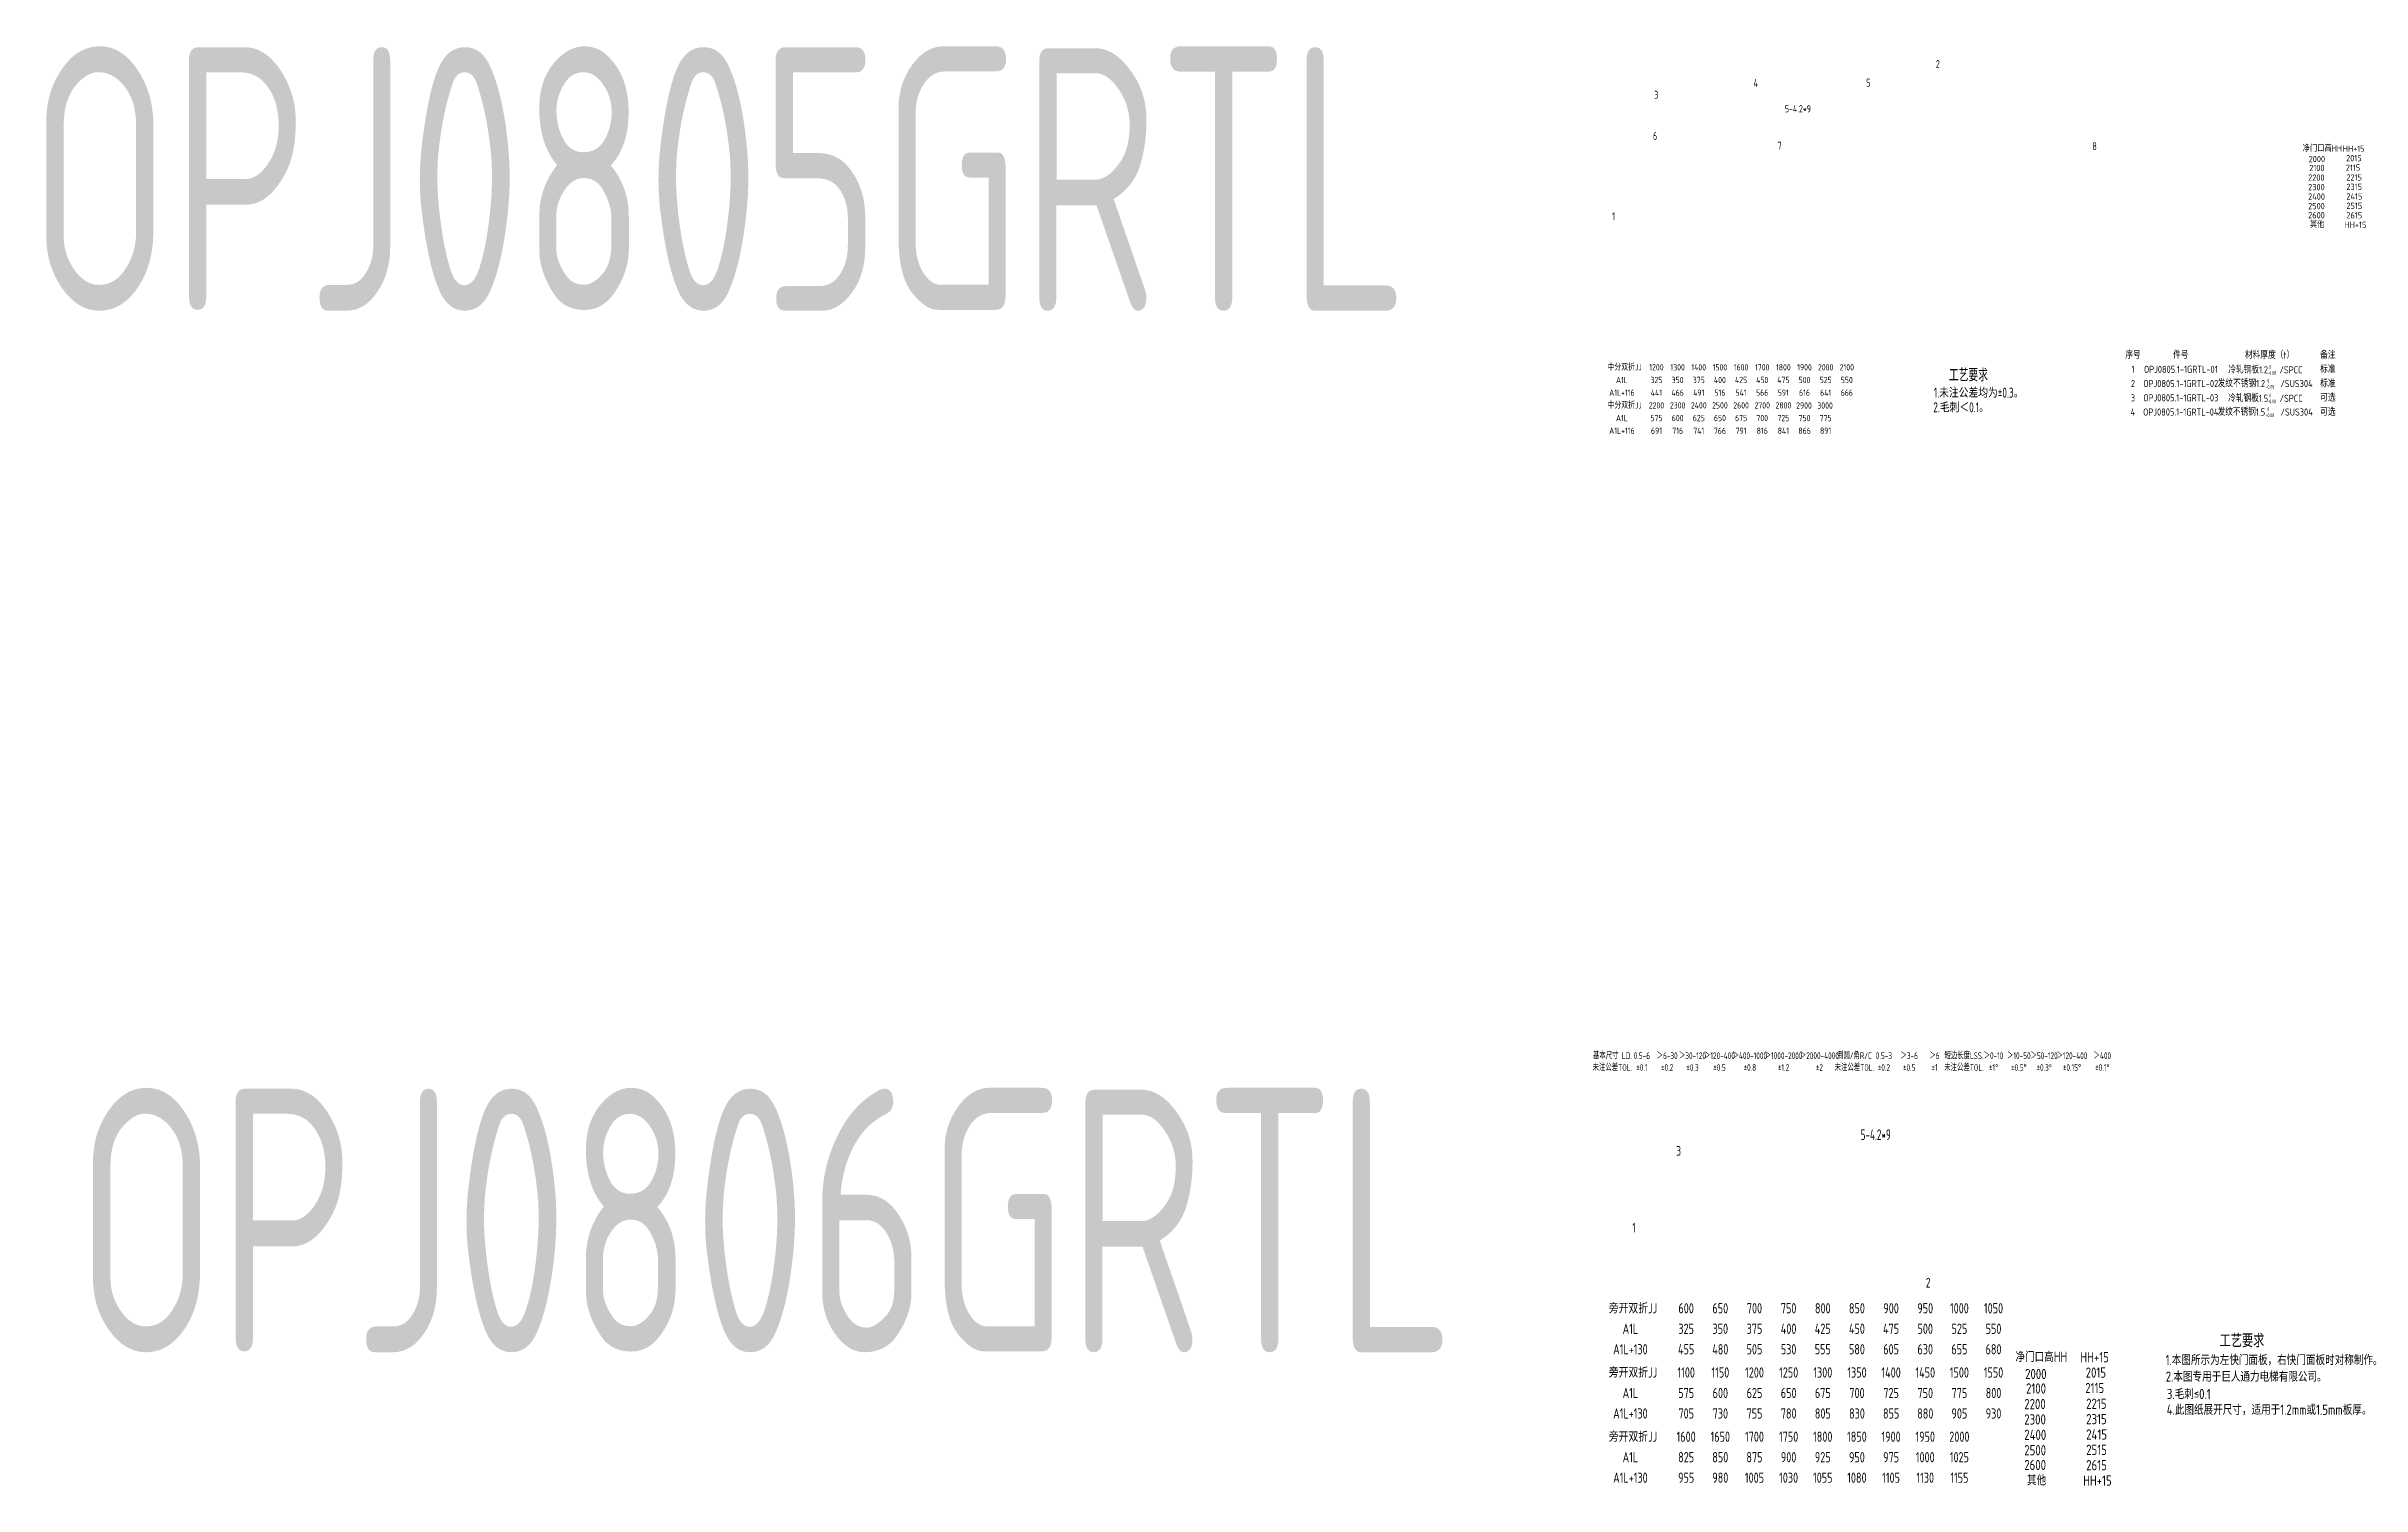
# Model space of a CAD drawing. Header units: inches. Extents: x 14216 to 120088, y -29410 to 23559.
# Drawn here: x 103711 to 112497, y 4391 to 9853 of the extents above; entities that cross this region are included whole.
import ezdxf
from ezdxf.enums import TextEntityAlignment as Align

# ---------------------------------------------------------------- set-up
doc = ezdxf.new("R2010")
doc.units = ezdxf.units.IN
doc.header["$LTSCALE"] = 0.3
doc.header["$MEASUREMENT"] = 0
for name, color, linetype in [('1粗实线', 4, 'Continuous'), ('2', 2, 'Continuous'), ('2细实线', 2, 'Continuous'), ('6', 3, 'Continuous'), ('7', 4, 'Continuous')]:
    doc.layers.add(name, color=color, linetype=linetype)
doc.layers.add('粗实线', color=7, linetype='Continuous', lineweight=30)
doc.styles.add('HZ', font='isocp2.shx', dxfattribs={"width": 0.7, "bigfont": 'hztxt.shx'})

msp = doc.modelspace()

# ---------------------------------------------------------------- texts
at = {"layer": '1粗实线', "color": 4, "style": 'HZ', "width": 0.8}
for s, p in [('3', (109895.366, 5642.675)), ('1', (109728.861, 5351.608)), ('2', (110842.491, 5142.617))]:
    msp.add_text(s, height=36.864, dxfattribs=at).set_placement(p)
at = {"layer": '2', "color": 4, "style": 'HZ', "width": 0.7}
for s, p in [('2', (110880.574, 9770.308)), ('3', (109811.686, 9653.838)), ('4', (110189.317, 9698.356)), ('5', (110616.51, 9699.518)), ('6', (109807.203, 9497.511)), ('7', (110280.23, 9460.944)), ('8', (111474.596, 9458.563)), ('1', (109652.089, 9192.296))]:
    msp.add_text(s, height=30, dxfattribs=at).set_placement(p)
at = {"layer": '2', "style": 'HZ', "width": 0.8}
for s, p in [('序号', (111628.592, 8680.761)), ('1', (111628.592, 8626.761)), ('OPJ0805.1-1GRTL-01', (111810.266, 8626.761)), ('件号', (111810.266, 8680.761)), ('冷轧钢板1.2   /SPCC', (112130.97, 8624.822)), ('材料厚度（t）', (112147.152, 8680.761)), ('标准', (112368.214, 8626.761)), ('备注', (112368.214, 8680.761)), ('3', (111628.592, 8518.761)), ('2', (111628.592, 8572.761)), ('OPJ0805.1-1GRTL-03', (111810.266, 8518.761)), ('OPJ0805.1-1GRTL-02', (111810.266, 8572.761)), ('发纹不锈钢1.2    /SUS304 ', (112137.485, 8572.761)), ('冷轧钢板1.5   /SPCC', (112130.97, 8516.822)), ('标准', (112368.214, 8572.761)), ('可选', (112368.214, 8518.761)), ('4', (111628.592, 8464.761)), ('OPJ0805.1-1GRTL-04', (111810.266, 8464.761)), ('发纹不锈钢1.5    /SUS304 ', (112137.485, 8464.761)), ('可选', (112368.214, 8464.761))]:
    msp.add_text(s, height=27, dxfattribs=at).set_placement(p, align=Align.MIDDLE_CENTER)
at = {"layer": '2', "color": 6, "style": 'HZ', "width": 0.75}
for s, p in [('1.未注公差均为±0.3。', (110872.959, 8519.172)), ('2.毛刺＜0.1。', (110870.813, 8463.777))]:
    msp.add_text(s, height=38, dxfattribs=at).set_placement(p)
at = {"layer": '2', "color": 6, "attachment_point": 5, "style": 'HZ'}
for s, insert, char_height in [('\\A1;OPJ0805GRTL', (106260.662, 9349.227), 1000), ('\\A1;5-4.2*9', (110357.406, 9615.382), 28), ('\\A1;OPJ0806GRTL', (106436.636, 5397.055), 1000)]:
    msp.add_mtext(s, dxfattribs=dict(at, insert=insert, char_height=char_height))
at = {"layer": '2', "char_height": 13.728, "attachment_point": 1, "style": 'HZ'}
for insert in [(112139.077, 8642.673), (112131.854, 8590.236), (112139.077, 8534.673), (112131.854, 8482.236)]:
    msp.add_mtext(' 0\\P-0.08', dxfattribs=dict(at, insert=insert))
at = {"layer": '2细实线', "style": 'HZ', "width": 0.8}
for s, height, p in [('中分双折JJ', 24, (109699.825, 8634.549)), ('1200', 24, (109820.475, 8634.549)), ('1300', 24, (109900.734, 8634.549)), ('1400', 24, (109980.993, 8634.549)), ('1500', 24, (110061.252, 8634.549)), ('1600', 24, (110141.511, 8634.549)), ('1700', 24, (110221.77, 8634.549)), ('1800', 24, (110302.029, 8634.549)), ('1900', 24, (110382.288, 8634.549)), ('2000', 24, (110462.547, 8634.549)), ('2100', 24, (110542.806, 8634.549)), ('A1L+116', 24, (109689.442, 8538.239)), ('A1L', 24, (109689.442, 8586.394)), ('325', 24, (109820.475, 8586.394)), ('441', 24, (109820.475, 8538.239)), ('466', 24, (109900.734, 8538.239)), ('350', 24, (109900.734, 8586.394)), ('375', 24, (109980.993, 8586.394)), ('491', 24, (109980.993, 8538.239)), ('400', 24, (110061.252, 8586.394)), ('516', 24, (110061.252, 8538.239)), ('425', 24, (110141.511, 8586.394)), ('541', 24, (110141.511, 8538.239)), ('450', 24, (110221.77, 8586.394)), ('566', 24, (110221.77, 8538.239)), ('475', 24, (110302.029, 8586.394)), ('591', 24, (110302.029, 8538.239)), ('500', 24, (110382.288, 8586.394)), ('616', 24, (110382.288, 8538.239)), ('525', 24, (110462.547, 8586.394)), ('641', 24, (110462.547, 8538.239)), ('666', 24, (110542.806, 8538.239)), ('550', 24, (110542.806, 8586.394)), ('中分双折JJ', 24, (109699.825, 8490.083)), ('A1L', 24, (109689.442, 8441.928)), ('2200', 24, (109820.615, 8490.083)), ('575', 24, (109820.615, 8441.928)), ('2300', 24, (109900.874, 8490.083)), ('600', 24, (109900.874, 8441.928)), ('2400', 24, (109981.133, 8490.083)), ('625', 24, (109981.133, 8441.928)), ('2500', 24, (110061.392, 8490.083)), ('650', 24, (110061.392, 8441.928)), ('2600', 24, (110141.651, 8490.083)), ('675', 24, (110141.651, 8441.928)), ('2700', 24, (110221.909, 8490.083)), ('700', 24, (110221.909, 8441.928)), ('2800', 24, (110302.168, 8490.083)), ('725', 24, (110302.168, 8441.928)), ('2900', 24, (110380.366, 8489.414)), ('750', 24, (110382.427, 8441.928)), ('3000', 24, (110460.486, 8489.414)), ('775', 24, (110462.547, 8441.928)), ('A1L+116', 24, (109689.442, 8393.773)), ('691', 24, (109820.615, 8393.773)), ('716', 24, (109900.874, 8393.773)), ('741', 24, (109981.133, 8393.773)), ('766', 24, (110061.392, 8393.773)), ('791', 24, (110141.651, 8393.773)), ('816', 24, (110221.909, 8393.773)), ('841', 24, (110302.168, 8393.773)), ('866', 24, (110382.427, 8393.773)), ('891', 24, (110462.547, 8393.773)), ('旁开双折JJ', 38.88, (109731.166, 5063.855)), ('600', 38.88, (109933.174, 5063.855)), ('650', 38.88, (110062.774, 5063.855)), ('700', 38.88, (110192.374, 5063.855)), ('750', 38.88, (110321.973, 5063.855)), ('800', 38.88, (110451.573, 5063.855)), ('850', 38.88, (110581.173, 5063.855)), ('900', 38.88, (110710.773, 5063.855)), ('950', 38.88, (110840.373, 5063.855)), ('1000', 38.88, (110969.973, 5063.855)), ('1050', 38.88, (111099.572, 5063.855)), ('A1L+130', 38.88, (109721.585, 4908.335)), ('A1L', 38.88, (109721.585, 4986.095)), ('455', 38.88, (109933.174, 4908.335)), ('325', 38.88, (109933.174, 4986.095)), ('480', 38.88, (110062.774, 4908.335)), ('350', 38.88, (110062.774, 4986.095)), ('375', 38.88, (110192.374, 4986.095)), ('505', 38.88, (110192.374, 4908.335)), ('400', 38.88, (110321.973, 4986.095)), ('530', 38.88, (110321.973, 4908.335)), ('425', 38.88, (110451.573, 4986.095)), ('555', 38.88, (110451.573, 4908.335)), ('450', 38.88, (110581.173, 4986.095)), ('580', 38.88, (110581.173, 4908.335)), ('475', 38.88, (110710.773, 4986.095)), ('605', 38.88, (110710.773, 4908.335)), ('630', 38.88, (110840.373, 4908.335)), ('500', 38.88, (110840.373, 4986.095)), ('655', 38.88, (110969.973, 4908.335)), ('525', 38.88, (110969.973, 4986.095)), ('680', 38.88, (111099.572, 4908.335)), ('550', 38.88, (111099.572, 4986.095)), ('旁开双折JJ', 38.88, (109731.166, 4820.172)), ('1100', 38.88, (109933.399, 4820.172)), ('1150', 38.88, (110062.999, 4820.172)), ('1200', 38.88, (110192.598, 4820.172)), ('1250', 38.88, (110322.198, 4820.172)), ('1300', 38.88, (110451.798, 4820.172)), ('1350', 38.88, (110581.398, 4820.172)), ('1400', 38.88, (110710.998, 4820.172)), ('1450', 38.88, (110840.598, 4820.172)), ('1500', 38.88, (110969.973, 4820.172)), ('1550', 38.88, (111099.572, 4820.172)), ('A1L', 38.88, (109721.585, 4742.412)), ('575', 38.88, (109933.399, 4742.412)), ('600', 38.88, (110062.999, 4742.412)), ('625', 38.88, (110192.598, 4742.412)), ('650', 38.88, (110322.198, 4742.412)), ('675', 38.88, (110451.798, 4742.412)), ('700', 38.88, (110581.398, 4742.412)), ('725', 38.88, (110710.998, 4742.412)), ('750', 38.88, (110840.598, 4742.412)), ('775', 38.88, (110969.973, 4742.412)), ('800', 38.88, (111099.572, 4742.412)), ('A1L+130', 38.88, (109721.585, 4664.652)), ('705', 38.88, (109933.399, 4664.652)), ('730', 38.88, (110062.999, 4664.652)), ('755', 38.88, (110192.598, 4664.652)), ('780', 38.88, (110322.198, 4664.652)), ('805', 38.88, (110451.798, 4664.652)), ('830', 38.88, (110581.398, 4664.652)), ('855', 38.88, (110710.998, 4664.652)), ('880', 38.88, (110840.598, 4664.652)), ('905', 38.88, (110969.973, 4664.652)), ('930', 38.88, (111099.572, 4664.652)), ('旁开双折JJ', 38.88, (109731.166, 4576.488)), ('1600', 38.88, (109933.174, 4576.488)), ('1650', 38.88, (110062.774, 4576.488)), ('1700', 38.88, (110192.374, 4576.488)), ('1750', 38.88, (110321.973, 4576.488)), ('1800', 38.88, (110451.573, 4576.488)), ('1850', 38.88, (110581.173, 4576.488)), ('1900', 38.88, (110710.773, 4576.488)), ('1950', 38.88, (110840.373, 4576.488)), ('2000', 38.88, (110969.973, 4576.488)), ('A1L', 38.88, (109721.585, 4498.728)), ('825', 38.88, (109933.174, 4498.728)), ('850', 38.88, (110062.774, 4498.728)), ('875', 38.88, (110192.374, 4498.728)), ('900', 38.88, (110321.973, 4498.728)), ('925', 38.88, (110451.573, 4498.728)), ('950', 38.88, (110581.173, 4498.728)), ('975', 38.88, (110710.773, 4498.728)), ('1000', 38.88, (110840.373, 4498.728)), ('1025', 38.88, (110969.973, 4498.728)), ('A1L+130', 38.88, (109721.585, 4420.968)), ('955', 38.88, (109933.174, 4420.968)), ('980', 38.88, (110062.774, 4420.968)), ('1005', 38.88, (110192.374, 4420.968)), ('1030', 38.88, (110321.973, 4420.968)), ('1055', 38.88, (110451.573, 4420.968)), ('1080', 38.88, (110581.173, 4420.968)), ('1105', 38.88, (110710.773, 4420.968)), ('1130', 38.88, (110840.373, 4420.968)), ('1155', 38.88, (110969.973, 4420.968))]:
    msp.add_text(s, height=height, dxfattribs=at).set_placement(p, align=Align.MIDDLE_CENTER)
at = {"layer": '6', "style": 'HZ', "width": 0.7}
for s, p in [('未注公差TOL.', (109653.167, 5977.494)), ('基本尺寸 LD.', (109653.167, 6022.294)), ('0.5-6', (109765.167, 6022.294)), ('%%P0.1', (109765.167, 5977.494)), ('＞6-30', (109861.167, 6022.294)), ('%%P0.2', (109861.167, 5977.494)), ('＞30-120', (109957.167, 6022.294)), ('%%P0.3', (109957.167, 5977.494)), ('＞120-400', (110059.567, 6022.294)), ('%%P0.5', (110059.567, 5977.494)), ('＞400-1000', (110174.767, 6022.294)), ('%%P0.8', (110174.767, 5977.494)), ('＞1000-2000', (110302.767, 6022.294)), ('%%P1.2', (110302.767, 5977.494)), ('＞2000-4000', (110438.767, 6022.294)), ('%%P2', (110438.767, 5977.494)), ('未注公差TOL.', (110571.567, 5977.494)), ('倒圆/角R/C', (110571.567, 6022.294)), ('0.5-3', (110683.567, 6022.294)), ('%%P0.2', (110683.567, 5977.494)), ('＞3-6', (110779.567, 6022.294)), ('%%P0.5', (110779.567, 5977.494)), ('＞6', (110875.567, 6022.294)), ('%%P1', (110875.567, 5977.494)), ('未注公差TOL.', (110987.567, 5977.494)), ('短边长度LSS.', (110987.567, 6022.294)), ('＞0-10', (111099.567, 6022.294)), ('%%P1%%D', (111099.567, 5977.494)), ('＞10-50', (111195.567, 6022.294)), ('%%P0.5%%D', (111195.567, 5977.494)), ('＞50-120', (111291.567, 6022.294)), ('%%P0.3%%D', (111291.567, 5977.494)), ('＞120-400', (111397.167, 6022.294)), ('%%P0.15%%D', (111397.167, 5977.494)), ('＞400', (111512.367, 6022.294)), ('%%P0.1%%D', (111512.367, 5977.494))]:
    msp.add_text(s, height=25.6, dxfattribs=at).set_placement(p, align=Align.MIDDLE_CENTER)
at = {"layer": '7', "color": 2, "style": 'HZ', "width": 0.85}
for s, height, p in [('净门口高HH', 24, (112272.713, 9453.024)), ('2000', 24, (112295.541, 9412.859)), ('2100', 24, (112297.66, 9378.852)), ('HH+15', 24, (112424.922, 9452.112)), ('2115', 24, (112436.407, 9380.054)), ('2015', 24, (112437.494, 9416.117)), ('2200', 24, (112293.575, 9342.33)), ('2300', 24, (112293.575, 9306.33)), ('2215', 24, (112438.581, 9343.181)), ('2315', 24, (112438.581, 9307.181)), ('2400', 24, (112293.575, 9270.33)), ('2500', 24, (112293.575, 9234.33)), ('2415', 24, (112438.581, 9271.181)), ('2515', 24, (112438.581, 9235.181)), ('2600', 24, (112293.575, 9199.745)), ('其他', 24, (112299.894, 9163.979)), ('HH+15', 24, (112431.598, 9163.181)), ('2615', 24, (112438.581, 9199.181)), ('净门口高HH', 38.88, (111182.479, 4860.158)), ('2000', 38.88, (111219.459, 4795.09)), ('HH+15', 38.88, (111429.057, 4858.681)), ('2015', 38.88, (111449.423, 4800.368)), ('2100', 38.88, (111222.892, 4740)), ('2115', 38.88, (111447.662, 4741.947)), ('2200', 38.88, (111216.275, 4680.834)), ('2300', 38.88, (111216.275, 4622.514)), ('2215', 38.88, (111451.184, 4682.212)), ('2315', 38.88, (111451.184, 4623.892)), ('2400', 38.88, (111216.275, 4564.194)), ('2415', 38.88, (111451.184, 4565.572)), ('2500', 38.88, (111216.275, 4505.874)), ('2600', 38.88, (111216.275, 4449.845)), ('2515', 38.88, (111451.184, 4507.252)), ('2615', 38.88, (111451.184, 4448.932)), ('其他', 38.88, (111226.512, 4391.905)), ('HH+15', 38.88, (111439.872, 4390.612))]:
    msp.add_text(s, height=height, dxfattribs=at).set_placement(p)
at = {"layer": '7', "color": 3, "style": 'HZ', "width": 0.85}
msp.add_text('工艺要求', height=50, dxfattribs=at).set_placement((111957.165, 4915.729))
at = {"layer": '7', "color": 6, "style": 'HZ', "width": 0.85}
for s, p in [('1.本图所示为左快门面板，右快门面板时对称制作。', (111752.356, 4848.093)), ('2.本图专用于巨人通力电梯有限公司。', (111752.848, 4785.109)), ('3.毛刺≤0.1', (111757.232, 4719.117)), ('4.此图纸展开尺寸，适用于1.2mm或1.5mm板厚。', (111756.517, 4659.421))]:
    msp.add_text(s, height=38.88, dxfattribs=at).set_placement(p)
at = {"layer": '7', "color": 6, "insert": (110652.585, 5722.525), "char_height": 40, "attachment_point": 5, "style": 'HZ'}
msp.add_mtext('\\A1;5-4.2*9', dxfattribs=at)
at = {"layer": '粗实线', "color": 3, "linetype": 'Continuous', "lineweight": -3, "style": 'HZ', "width": 0.7}
msp.add_text('工艺要求', height=48, dxfattribs=at).set_placement((110930.355, 8581.091))

doc.saveas('drawing.dxf')
